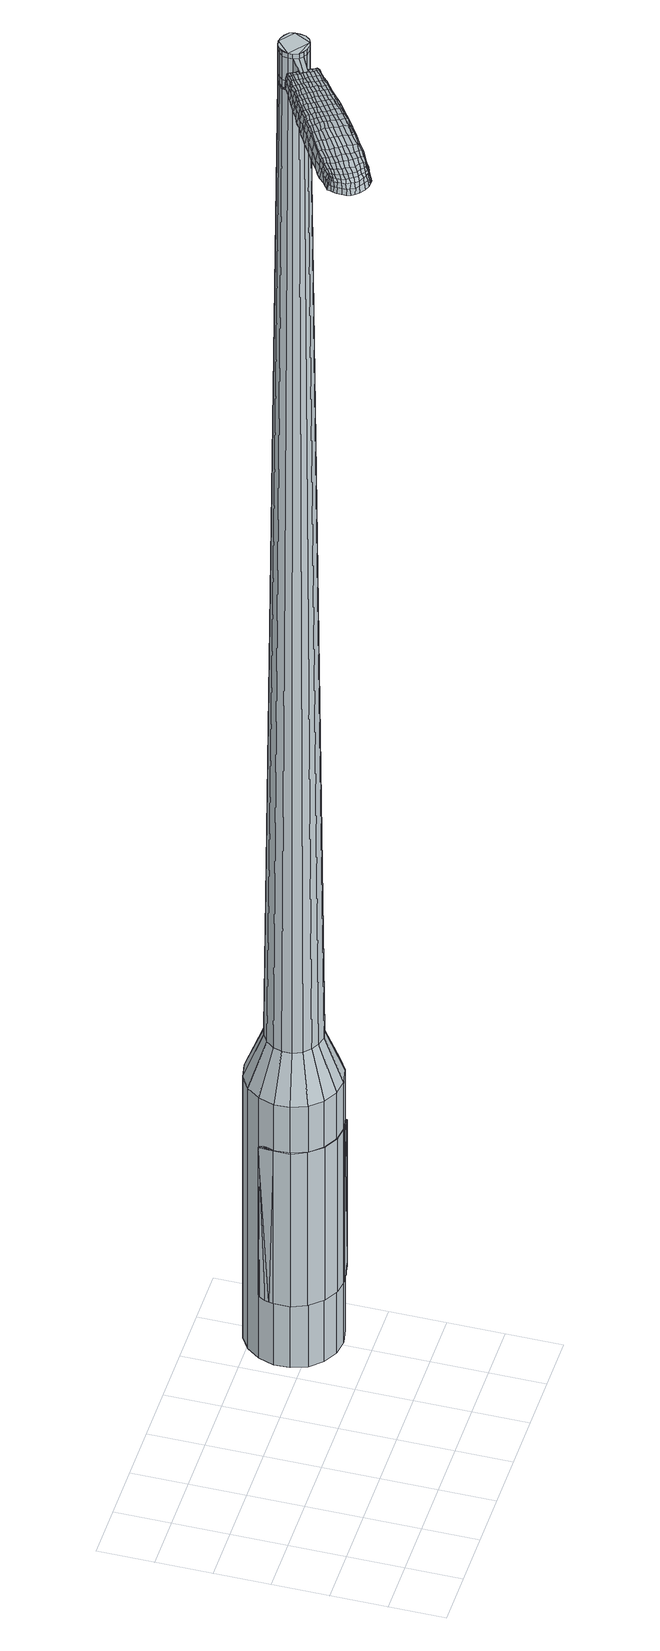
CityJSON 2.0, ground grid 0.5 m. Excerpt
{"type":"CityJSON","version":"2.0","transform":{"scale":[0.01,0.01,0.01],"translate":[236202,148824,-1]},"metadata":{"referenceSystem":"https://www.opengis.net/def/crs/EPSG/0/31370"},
"CityObjects":{
"object1":{"type":"GenericCityObject","attributes":{"cluster":87,"mean_distance_to_centroid":0.12,"new_centroid_x":236204.54,"new_centroid_y":148825.7,"mean_distance_to_camera":7.56,"H1":16.79,"H2":16.45,"Z_final":111.74,"cluster2":-1,"proj_x":236199.74,"proj_y":148817.97,"id_line":53253,"bearing_l":301.81,"distance":9.1,"orientation":"right","G_obj":211.81},"geometry":[{"type":"MultiSurface","lod":"2","boundaries":[[[0,1,2,3]],[[1,4,5,2]],[[4,6,7,5]],[[6,8,9,7]],[[8,10,11,9]],[[10,12,13,11]],[[12,14,15,13]],[[14,16,17,15]],[[16,18,19,17]],[[18,20,21,19]],[[20,22,23,21]],[[22,24,25,23]],[[24,26,27,25]],[[26,28,29,27]],[[28,30,31,29]],[[30,32,33,31]],[[32,34,35,33]],[[34,0,3,35]],[[36,37,38,39]],[[38,40,41,42]],[[41,43,42]],[[42,44,45,46]],[[45,47,46]],[[46,48,49,50]],[[49,51,50]],[[42,46,50,38]],[[50,52,39,38]],[[53,36,39]],[[2,5,7,35]],[[7,9,11,15]],[[11,13,15]],[[15,17,19,23]],[[19,21,23]],[[23,25,27,31]],[[27,29,31]],[[15,23,31,7]],[[31,33,35,7]],[[3,2,35]],[[1,0,54,55]],[[0,34,56,54]],[[34,32,57,56]],[[32,30,58,57]],[[30,28,59,58]],[[28,26,60,59]],[[26,24,61,60]],[[24,22,62,61]],[[22,20,63,62]],[[20,18,64,63]],[[18,16,65,64]],[[16,14,66,65]],[[14,12,67,66]],[[12,10,68,67]],[[10,8,69,68]],[[8,6,70,69]],[[6,4,71,70]],[[4,1,55,71]],[[55,54,72,73]],[[54,56,74,72]],[[56,57,75,74]],[[57,58,76,75]],[[58,59,77,76]],[[59,60,78,77]],[[60,61,79,78]],[[61,62,80,79]],[[62,63,81,80]],[[63,64,82,81]],[[64,65,83,82]],[[65,66,84,83]],[[66,67,85,84]],[[67,68,86,85]],[[68,69,87,86]],[[69,70,88,87]],[[70,71,89,88]],[[71,55,73,89]],[[90,91,92,93]],[[74,94,91,90]],[[75,95,94,74]],[[96,97,95,75]],[[98,99,97,96]],[[100,101,99,98]],[[102,103,101,100]],[[80,104,103,102]],[[81,105,104,80]],[[106,107,105,81]],[[83,108,107,106]],[[84,109,108,83]],[[110,111,109,84]],[[112,113,111,110]],[[114,115,113,112]],[[116,117,115,114]],[[89,118,117,116]],[[93,92,118,89]],[[119,120,121,122]],[[123,119,122,124]],[[125,123,124,126]],[[127,125,126,128]],[[129,127,128,130]],[[131,129,130,132]],[[133,131,132,134]],[[135,133,134,136]],[[137,135,136,138]],[[139,137,138,140]],[[141,139,140,142]],[[143,141,142,144]],[[145,143,144,146]],[[147,145,146,148]],[[149,147,148,150]],[[151,149,150,152]],[[73,72,90,93]],[[72,74,90]],[[76,96,75]],[[76,77,98,96]],[[77,78,100,98]],[[78,79,102,100]],[[79,80,102]],[[82,106,81]],[[82,83,106]],[[85,110,84]],[[85,86,112,110]],[[86,87,114,112]],[[87,88,116,114]],[[88,89,116]],[[73,93,89]],[[153,154,92,91]],[[154,118,92]],[[155,117,118]],[[155,156,115,117]],[[156,157,113,115]],[[157,158,111,113]],[[158,109,111]],[[159,107,108]],[[159,105,107]],[[160,103,104]],[[160,161,101,103]],[[161,162,99,101]],[[162,163,97,99]],[[163,95,97]],[[153,91,94]],[[39,52,151,164]],[[154,153,165,152]],[[53,39,164,120]],[[153,94,121,165]],[[36,53,120,119]],[[94,95,122,121]],[[37,36,119,123]],[[95,163,124,122]],[[38,37,123,125]],[[163,162,126,124]],[[40,38,125,127]],[[162,161,128,126]],[[41,40,127,129]],[[161,160,130,128]],[[43,41,129,131]],[[160,104,132,130]],[[42,43,131,133]],[[104,105,134,132]],[[44,42,133,135]],[[105,159,136,134]],[[45,44,135,137]],[[159,108,138,136]],[[47,45,137,139]],[[108,109,140,138]],[[46,47,139,141]],[[109,158,142,140]],[[48,46,141,143]],[[158,157,144,142]],[[49,48,143,145]],[[157,156,146,144]],[[51,49,145,147]],[[156,155,148,146]],[[50,51,147,149]],[[155,118,150,148]],[[52,50,149,151]],[[118,154,152,150]],[[151,152,166,167]],[[152,165,168,166]],[[165,121,169,168]],[[121,120,170,169]],[[120,164,171,170]],[[164,151,167,171]],[[172,173,174,175]],[[176,172,175,177]],[[172,176,178,179]],[[173,172,179,180]],[[181,182,183,184]],[[185,181,184,186]],[[181,185,187,188]],[[182,181,188,189]],[[190,191,192,193]],[[194,190,193,195]],[[190,194,196,197]],[[191,190,197,198]],[[199,200,201,202]],[[203,199,202,204]],[[199,203,205,206]],[[200,199,206,207]],[[208,209,210,211]],[[212,208,211,213]],[[208,212,214,215]],[[209,208,215,216]],[[217,218,219,220]],[[221,217,220,222]],[[217,221,223,224]],[[218,217,224,225]],[[226,227,228,229]],[[218,226,229,219]],[[226,218,225,230]],[[227,226,230,231]],[[232,233,234,235]],[[227,232,235,228]],[[232,227,231,236]],[[233,232,236,237]],[[238,176,177,239]],[[233,238,239,234]],[[238,233,237,240]],[[176,238,240,178]],[[241,242,243,244]],[[245,241,244,246]],[[241,245,247,248]],[[242,241,248,249]],[[250,251,252,253]],[[242,250,253,243]],[[250,242,249,254]],[[251,250,254,255]],[[256,257,258,259]],[[251,256,259,252]],[[256,251,255,260]],[[257,256,260,261]],[[262,263,264,265]],[[257,262,265,258]],[[262,257,261,266]],[[263,262,266,267]],[[268,173,180,269]],[[263,268,269,264]],[[268,263,267,270]],[[173,268,270,174]],[[271,272,273,274]],[[275,271,274,276]],[[271,275,277,278]],[[272,271,278,279]],[[280,281,282,283]],[[272,280,283,273]],[[280,272,279,284]],[[281,280,284,285]],[[286,287,288,289]],[[281,286,289,282]],[[286,281,285,290]],[[287,286,290,291]],[[292,185,186,293]],[[287,292,293,288]],[[292,287,291,294]],[[185,292,294,187]],[[295,296,297,298]],[[299,295,298,300]],[[295,299,301,302]],[[296,295,302,303]],[[304,305,306,307]],[[296,304,307,297]],[[304,296,303,308]],[[305,304,308,309]],[[310,311,312,313]],[[305,310,313,306]],[[310,305,309,314]],[[311,310,314,315]],[[316,317,318,319]],[[311,316,319,312]],[[316,311,315,320]],[[317,316,320,321]],[[322,182,189,323]],[[317,322,323,318]],[[322,317,321,324]],[[182,322,324,183]],[[325,211,210,326]],[[327,325,326,328]],[[325,327,329,330]],[[211,325,330,213]],[[331,327,328,332]],[[333,331,332,334]],[[331,333,335,336]],[[327,331,336,329]],[[337,333,334,338]],[[339,337,338,340]],[[337,339,341,342]],[[333,337,342,335]],[[343,339,340,344]],[[345,343,344,346]],[[343,345,347,348]],[[339,343,348,341]],[[349,345,346,350]],[[200,349,350,201]],[[349,200,207,351]],[[345,349,351,347]],[[352,353,198,197]],[[354,352,197,196]],[[352,354,355,356]],[[353,352,356,357]],[[358,359,357,356]],[[360,358,356,355]],[[358,360,361,362]],[[359,358,362,363]],[[364,365,363,362]],[[366,364,362,361]],[[364,366,367,368]],[[365,364,368,369]],[[370,371,369,368]],[[372,370,368,367]],[[370,372,205,203]],[[371,370,203,204]],[[373,374,375,376]],[[275,373,376,277]],[[373,275,276,377]],[[374,373,377,378]],[[379,194,195,380]],[[374,379,380,375]],[[379,374,378,381]],[[194,379,381,196]],[[382,383,384,385]],[[221,382,385,223]],[[382,221,222,386]],[[383,382,386,387]],[[388,389,390,391]],[[383,388,391,384]],[[388,383,387,392]],[[389,388,392,393]],[[394,191,198,395]],[[389,394,395,390]],[[394,389,393,396]],[[191,394,396,192]],[[397,398,399,400]],[[179,397,400,180]],[[397,179,178,401]],[[398,397,401,402]],[[403,404,405,406]],[[398,403,406,399]],[[403,398,402,407]],[[404,403,407,408]],[[409,202,201,410]],[[404,409,410,405]],[[409,404,408,411]],[[202,409,411,204]],[[412,413,414,415]],[[184,412,415,186]],[[412,184,183,416]],[[413,412,416,417]],[[418,206,205,419]],[[413,418,419,414]],[[418,413,417,420]],[[206,418,420,207]],[[421,422,423,424]],[[299,421,424,301]],[[421,299,300,425]],[[422,421,425,426]],[[427,212,213,428]],[[422,427,428,423]],[[427,422,426,429]],[[212,427,429,214]],[[430,431,432,433]],[[245,430,433,247]],[[430,245,246,434]],[[431,430,434,435]],[[436,437,438,439]],[[431,436,439,432]],[[436,431,435,440]],[[437,436,440,441]],[[442,209,216,443]],[[437,442,443,438]],[[442,437,441,444]],[[209,442,444,210]],[[445,446,435,434]],[[244,445,434,246]],[[445,244,243,447]],[[446,445,447,448]],[[449,450,441,440]],[[446,449,440,435]],[[449,446,448,451]],[[450,449,451,452]],[[453,326,210,444]],[[450,453,444,441]],[[453,450,452,454]],[[326,453,454,328]],[[455,456,457,458]],[[302,455,458,303]],[[455,302,301,424]],[[456,455,424,423]],[[459,330,329,460]],[[456,459,460,457]],[[459,456,423,428]],[[330,459,428,213]],[[461,462,448,447]],[[253,461,447,243]],[[461,253,252,463]],[[462,461,463,464]],[[465,466,452,451]],[[462,465,451,448]],[[465,462,464,467]],[[466,465,467,468]],[[469,332,328,454]],[[466,469,454,452]],[[469,466,468,470]],[[332,469,470,334]],[[471,472,473,474]],[[308,471,474,309]],[[471,308,303,458]],[[472,471,458,457]],[[475,336,335,476]],[[472,475,476,473]],[[475,472,457,460]],[[336,475,460,329]],[[477,478,464,463]],[[259,477,463,252]],[[477,259,258,479]],[[478,477,479,480]],[[481,482,468,467]],[[478,481,467,464]],[[481,478,480,483]],[[482,481,483,484]],[[485,338,334,470]],[[482,485,470,468]],[[485,482,484,486]],[[338,485,486,340]],[[487,488,489,490]],[[314,487,490,315]],[[487,314,309,474]],[[488,487,474,473]],[[491,342,341,492]],[[488,491,492,489]],[[491,488,473,476]],[[342,491,476,335]],[[493,494,480,479]],[[265,493,479,258]],[[493,265,264,495]],[[494,493,495,496]],[[497,498,484,483]],[[494,497,483,480]],[[497,494,496,499]],[[498,497,499,500]],[[501,344,340,486]],[[498,501,486,484]],[[501,498,500,502]],[[344,501,502,346]],[[503,504,505,506]],[[320,503,506,321]],[[503,320,315,490]],[[504,503,490,489]],[[507,348,347,508]],[[504,507,508,505]],[[507,504,489,492]],[[348,507,492,341]],[[509,510,496,495]],[[269,509,495,264]],[[509,269,180,400]],[[510,509,400,399]],[[511,512,500,499]],[[510,511,499,496]],[[511,510,399,406]],[[512,511,406,405]],[[513,350,346,502]],[[512,513,502,500]],[[513,512,405,410]],[[350,513,410,201]],[[514,515,417,416]],[[324,514,416,183]],[[514,324,321,506]],[[515,514,506,505]],[[516,351,207,420]],[[515,516,420,417]],[[516,515,505,508]],[[351,516,508,347]],[[517,518,378,377]],[[274,517,377,276]],[[517,274,273,519]],[[518,517,519,520]],[[521,354,196,381]],[[518,521,381,378]],[[521,518,520,522]],[[354,521,522,355]],[[523,524,525,526]],[[224,523,526,225]],[[523,224,223,385]],[[524,523,385,384]],[[527,528,529,530]],[[524,527,530,525]],[[527,524,384,391]],[[528,527,391,390]],[[531,353,357,532]],[[528,531,532,529]],[[531,528,390,395]],[[353,531,395,198]],[[533,534,520,519]],[[283,533,519,273]],[[533,283,282,535]],[[534,533,535,536]],[[537,360,355,522]],[[534,537,522,520]],[[537,534,536,538]],[[360,537,538,361]],[[539,540,541,542]],[[230,539,542,231]],[[539,230,225,526]],[[540,539,526,525]],[[543,544,545,546]],[[540,543,546,541]],[[543,540,525,530]],[[544,543,530,529]],[[547,359,363,548]],[[544,547,548,545]],[[547,544,529,532]],[[359,547,532,357]],[[549,550,536,535]],[[289,549,535,282]],[[549,289,288,551]],[[550,549,551,552]],[[553,366,361,538]],[[550,553,538,536]],[[553,550,552,554]],[[366,553,554,367]],[[555,556,557,558]],[[236,555,558,237]],[[555,236,231,542]],[[556,555,542,541]],[[559,560,561,562]],[[556,559,562,557]],[[559,556,541,546]],[[560,559,546,545]],[[563,365,369,564]],[[560,563,564,561]],[[563,560,545,548]],[[365,563,548,363]],[[565,566,552,551]],[[293,565,551,288]],[[565,293,186,415]],[[566,565,415,414]],[[567,372,367,554]],[[566,567,554,552]],[[567,566,414,419]],[[372,567,419,205]],[[568,569,402,401]],[[240,568,401,178]],[[568,240,237,558]],[[569,568,558,557]],[[570,571,408,407]],[[569,570,407,402]],[[570,569,557,562]],[[571,570,562,561]],[[572,371,204,411]],[[571,572,411,408]],[[572,571,561,564]],[[371,572,564,369]],[[573,574,575,576]],[[576,575,577,578]],[[579,577,575,580]],[[580,575,574,581]],[[582,583,584,585]],[[585,584,586,587]],[[588,586,584,589]],[[589,584,583,590]],[[591,592,593,594]],[[594,593,595,596]],[[597,595,593,598]],[[598,593,592,599]],[[600,601,602,603]],[[603,602,604,605]],[[606,604,602,607]],[[607,602,601,608]],[[609,610,611,612]],[[612,611,613,614]],[[615,613,611,616]],[[616,611,610,617]],[[618,619,620,621]],[[621,620,622,623]],[[624,622,620,625]],[[625,620,619,626]],[[627,628,629,630]],[[630,629,619,618]],[[626,619,629,631]],[[631,629,628,632]],[[633,634,635,636]],[[636,635,628,627]],[[632,628,635,637]],[[637,635,634,638]],[[578,577,639,640]],[[640,639,634,633]],[[638,634,639,641]],[[641,639,577,579]],[[642,643,644,645]],[[645,644,646,647]],[[648,646,644,649]],[[649,644,643,650]],[[651,652,653,654]],[[654,653,643,642]],[[650,643,653,655]],[[655,653,652,656]],[[657,658,659,660]],[[660,659,652,651]],[[656,652,659,661]],[[661,659,658,662]],[[663,664,665,666]],[[666,665,658,657]],[[662,658,665,667]],[[667,665,664,668]],[[581,574,669,670]],[[670,669,664,663]],[[668,664,669,671]],[[671,669,574,573]],[[672,673,674,675]],[[675,674,676,677]],[[678,676,674,679]],[[679,674,673,680]],[[681,682,683,684]],[[684,683,673,672]],[[680,673,683,685]],[[685,683,682,686]],[[687,688,689,690]],[[690,689,682,681]],[[686,682,689,691]],[[691,689,688,692]],[[587,586,693,694]],[[694,693,688,687]],[[692,688,693,695]],[[695,693,586,588]],[[696,697,698,699]],[[699,698,700,701]],[[702,700,698,703]],[[703,698,697,704]],[[705,706,707,708]],[[708,707,697,696]],[[704,697,707,709]],[[709,707,706,710]],[[711,712,713,714]],[[714,713,706,705]],[[710,706,713,715]],[[715,713,712,716]],[[717,718,719,720]],[[720,719,712,711]],[[716,712,719,721]],[[721,719,718,722]],[[590,583,723,724]],[[724,723,718,717]],[[722,718,723,725]],[[725,723,583,582]],[[609,612,726,727]],[[727,726,728,729]],[[730,728,726,731]],[[731,726,612,614]],[[729,728,732,733]],[[733,732,734,735]],[[736,734,732,737]],[[737,732,728,730]],[[735,734,738,739]],[[739,738,740,741]],[[742,740,738,743]],[[743,738,734,736]],[[741,740,744,745]],[[745,744,746,747]],[[748,746,744,749]],[[749,744,740,742]],[[747,746,750,751]],[[751,750,601,600]],[[608,601,750,752]],[[752,750,746,748]],[[599,753,754,598]],[[598,754,755,597]],[[756,755,754,757]],[[757,754,753,758]],[[758,759,760,757]],[[757,760,761,756]],[[762,761,760,763]],[[763,760,759,764]],[[764,765,766,763]],[[763,766,767,762]],[[768,767,766,769]],[[769,766,765,770]],[[770,771,772,769]],[[769,772,773,768]],[[606,773,772,604]],[[604,772,771,605]],[[774,775,776,777]],[[777,776,676,678]],[[677,676,776,778]],[[778,776,775,779]],[[596,595,780,781]],[[781,780,775,774]],[[779,775,780,782]],[[782,780,595,597]],[[783,784,785,786]],[[786,785,622,624]],[[623,622,785,787]],[[787,785,784,788]],[[789,790,791,792]],[[792,791,784,783]],[[788,784,791,793]],[[793,791,790,794]],[[599,592,795,796]],[[796,795,790,789]],[[794,790,795,797]],[[797,795,592,591]],[[798,799,800,801]],[[801,800,580,581]],[[579,580,800,802]],[[802,800,799,803]],[[804,805,806,807]],[[807,806,799,798]],[[803,799,806,808]],[[808,806,805,809]],[[600,603,810,811]],[[811,810,805,804]],[[809,805,810,812]],[[812,810,603,605]],[[813,814,815,816]],[[816,815,585,587]],[[582,585,815,817]],[[817,815,814,818]],[[606,607,819,820]],[[820,819,814,813]],[[818,814,819,821]],[[821,819,607,608]],[[822,823,824,825]],[[825,824,700,702]],[[701,700,824,826]],[[826,824,823,827]],[[614,613,828,829]],[[829,828,823,822]],[[827,823,828,830]],[[830,828,613,615]],[[831,832,833,648]],[[833,646,648]],[[647,646,833,834]],[[834,833,832,835]],[[836,837,838,839]],[[839,838,832,831]],[[835,832,838,840]],[[840,838,837,841]],[[617,610,842,843]],[[843,842,837,836]],[[841,837,842,844]],[[844,842,610,609]],[[835,845,846,834]],[[834,846,645,647]],[[642,645,846,847]],[[847,846,845,848]],[[841,849,850,840]],[[840,850,845,835]],[[848,845,850,851]],[[851,850,849,852]],[[609,727,853,844]],[[844,853,849,841]],[[852,849,853,854]],[[854,853,727,729]],[[855,856,857,858]],[[858,857,703,704]],[[702,703,857,825]],[[825,857,856,822]],[[730,731,859,860]],[[860,859,856,855]],[[822,856,859,829]],[[829,859,731,614]],[[848,861,847]],[[847,861,654,642]],[[651,654,861,862]],[[862,861,863]],[[852,864,865,851]],[[851,865,861,848]],[[863,861,865,866]],[[866,865,864,867]],[[729,733,868,854]],[[854,868,864,852]],[[867,864,868,869]],[[869,868,733,735]],[[870,871,872,873]],[[873,872,709,710]],[[704,709,872,858]],[[858,872,871,855]],[[736,737,874,875]],[[875,874,871,870]],[[855,871,874,860]],[[860,874,737,730]],[[863,876,877,862]],[[862,877,660,651]],[[657,660,877,878]],[[878,877,876,879]],[[867,880,881,866]],[[866,881,876,863]],[[879,876,881,882]],[[882,881,880,883]],[[735,739,884,869]],[[869,884,880,867]],[[883,880,884,885]],[[885,884,739,741]],[[886,887,888,889]],[[889,888,715,716]],[[710,715,888,873]],[[873,888,887,870]],[[742,743,890,891]],[[891,890,887,886]],[[870,887,890,875]],[[875,890,743,736]],[[879,892,893,878]],[[878,893,666,657]],[[663,666,893,894]],[[894,893,892,895]],[[883,896,897,882]],[[882,897,892,879]],[[895,892,897,898]],[[898,897,896,899]],[[741,745,900,885]],[[885,900,896,883]],[[899,896,900,901]],[[901,900,745,747]],[[902,903,904,905]],[[905,904,721,722]],[[716,721,904,889]],[[889,904,903,886]],[[748,749,906,907]],[[907,906,903,902]],[[886,903,906,891]],[[891,906,749,742]],[[895,908,909,894]],[[894,909,670,663]],[[581,670,909,801]],[[801,909,908,798]],[[899,910,911,898]],[[898,911,908,895]],[[798,908,911,807]],[[807,911,910,804]],[[747,751,912,901]],[[901,912,910,899]],[[804,910,912,811]],[[811,912,751,600]],[[818,913,914,817]],[[817,914,725,582]],[[722,725,914,905]],[[905,914,913,902]],[[608,752,915,821]],[[821,915,913,818]],[[902,913,915,907]],[[907,915,752,748]],[[779,916,917,778]],[[778,917,675,677]],[[672,675,917,918]],[[918,917,916,919]],[[597,755,920,782]],[[782,920,916,779]],[[919,916,920,921]],[[921,920,755,756]],[[922,923,924,925]],[[925,924,625,626]],[[624,625,924,786]],[[786,924,923,783]],[[926,927,928,929]],[[929,928,923,922]],[[783,923,928,792]],[[792,928,927,789]],[[758,753,930,931]],[[931,930,927,926]],[[789,927,930,796]],[[796,930,753,599]],[[919,932,933,918]],[[918,933,684,672]],[[681,684,933,934]],[[934,933,932,935]],[[756,761,936,921]],[[921,936,932,919]],[[935,932,936,937]],[[937,936,761,762]],[[938,939,940,941]],[[941,940,631,632]],[[626,631,940,925]],[[925,940,939,922]],[[942,943,944,945]],[[945,944,939,938]],[[922,939,944,929]],[[929,944,943,926]],[[764,759,946,947]],[[947,946,943,942]],[[926,943,946,931]],[[931,946,759,758]],[[935,948,949,934]],[[934,949,690,681]],[[687,690,949,950]],[[950,949,948,951]],[[762,767,952,937]],[[937,952,948,935]],[[951,948,952,953]],[[953,952,767,768]],[[954,955,956,957]],[[957,956,637,638]],[[632,637,956,941]],[[941,956,955,938]],[[958,959,960,961]],[[961,960,955,954]],[[938,955,960,945]],[[945,960,959,942]],[[770,765,962,963]],[[963,962,959,958]],[[942,959,962,947]],[[947,962,765,764]],[[951,964,965,950]],[[950,965,694,687]],[[587,694,965,816]],[[816,965,964,813]],[[768,773,966,953]],[[953,966,964,951]],[[813,964,966,820]],[[820,966,773,606]],[[803,967,968,802]],[[802,968,641,579]],[[638,641,968,957]],[[957,968,967,954]],[[809,969,970,808]],[[808,970,967,803]],[[954,967,970,961]],[[961,970,969,958]],[[605,771,971,812]],[[812,971,969,809]],[[958,969,971,963]],[[963,971,771,770]],[[573,576,175,174]],[[576,578,177,175]],[[588,589,188,187]],[[589,590,189,188]],[[591,594,193,192]],[[594,596,195,193]],[[615,616,215,214]],[[616,617,216,215]],[[618,621,220,219]],[[621,623,222,220]],[[627,630,229,228]],[[630,618,219,229]],[[633,636,235,234]],[[636,627,228,235]],[[578,640,239,177]],[[640,633,234,239]],[[648,649,248,247]],[[649,650,249,248]],[[650,655,254,249]],[[655,656,255,254]],[[656,661,260,255]],[[661,662,261,260]],[[662,667,266,261]],[[667,668,267,266]],[[668,671,270,267]],[[671,573,174,270]],[[678,679,278,277]],[[679,680,279,278]],[[680,685,284,279]],[[685,686,285,284]],[[686,691,290,285]],[[691,692,291,290]],[[692,695,294,291]],[[695,588,187,294]],[[696,699,298,297]],[[699,701,300,298]],[[705,708,307,306]],[[708,696,297,307]],[[711,714,313,312]],[[714,705,306,313]],[[717,720,319,318]],[[720,711,312,319]],[[590,724,323,189]],[[724,717,318,323]],[[774,777,376,375]],[[777,678,277,376]],[[596,781,380,195]],[[781,774,375,380]],[[623,787,386,222]],[[787,788,387,386]],[[788,793,392,387]],[[793,794,393,392]],[[794,797,396,393]],[[797,591,192,396]],[[701,826,425,300]],[[826,827,426,425]],[[827,830,429,426]],[[830,615,214,429]],[[831,648,433,432]],[[648,247,433]],[[836,839,439,438]],[[839,831,432,439]],[[617,843,443,216]],[[843,836,438,443]],[[972,973,974,975]],[[976,977,975,974]],[[978,979,980,981]],[[982,983,984,985]],[[973,986,987,974]],[[988,976,974,987]],[[989,978,981,990]],[[991,992,983,982]],[[986,993,994,987]],[[994,995,988,987]],[[996,989,990,997]],[[998,992,991,999]],[[993,1000,1001,994]],[[1001,1002,995,994]],[[1003,996,997,1004]],[[1005,998,999,1006]],[[1007,1008,1009,1010]],[[1011,1012,1008,1007]],[[1011,1013,1014,1012]],[[1013,1015,1016,1014]],[[1017,1018,1019,1020]],[[1021,1022,1018,1017]],[[1023,1024,1022,1021]],[[1025,1026,1024,1023]],[[1020,1009,1008,1017]],[[1017,1008,1012,1021]],[[1012,1014,1023,1021]],[[1014,1016,1025,1023]],[[981,980,977,976]],[[990,981,976,988]],[[995,997,990,988]],[[1002,1004,997,995]],[[982,985,979,978]],[[991,982,978,989]],[[999,991,989,996]],[[1006,999,996,1003]],[[983,1007,1010,984]],[[992,1011,1007,983]],[[1013,1011,992,998]],[[1015,1013,998,1005]],[[1027,1028,1029,1030]],[[1029,1031,1032,1033]],[[1029,1033,1034,1035]],[[1029,1035,1030]],[[1036,1027,1030,1037]],[[1038,1037,1030,1039]],[[1040,1039,1030]],[[1041,1029,1028,1042]],[[1043,1041,1042,1044]],[[1045,1043,1044,1046]],[[1047,1045,1046,1048]],[[1049,1047,1048,1050]],[[1050,1051,1052,1053]],[[1050,1053,1054,1055]],[[1050,1055,1056,1057]],[[1056,1058,1059,1060]],[[1056,1060,1061,1062]],[[1056,1062,1057]],[[1050,1057,1049]],[[1063,1064,1028,1027]],[[1065,1066,1031,1029]],[[1067,1068,1040,1030]],[[1064,1069,1042,1028]],[[1070,1065,1029,1041]],[[1069,1071,1044,1042]],[[1072,1070,1041,1043]],[[1071,1073,1046,1044]],[[1074,1072,1043,1045]],[[1073,1075,1048,1046]],[[1076,1074,1045,1047]],[[1075,1077,1050,1048]],[[1078,1076,1047,1049]],[[1077,1079,1051,1050]],[[1080,1081,1058,1056]],[[1082,1078,1049,1057]],[[1052,1051,1079,1083]],[[1053,1052,1083,1084]],[[1054,1053,1084,1085]],[[1055,1054,1085,1086]],[[1056,1055,1086,1080]],[[1087,1063,1027,1036]],[[1088,1087,1036,1037]],[[1089,1088,1037,1038]],[[1090,1089,1038,1039]],[[1068,1090,1039,1040]],[[1032,1031,1066,1091]],[[1059,1058,1081,1092]],[[1033,1032,1091,1093]],[[1034,1033,1093,1094]],[[1035,1034,1094,1095]],[[1030,1035,1095,1067]],[[1060,1059,1092,1096]],[[1061,1060,1096,1097]],[[1062,1061,1097,1098]],[[1057,1062,1098,1082]]]}]}
},
"vertices":[
[217,145,384],[212,159,384],[212,159,96],[217,145,96],[211,173,384],[211,173,96],[216,187,384],[216,187,96],[225,199,384],[225,199,96],[237,207,384],[237,207,96],[252,210,384],[252,210,96],[266,208,384],[266,208,96],[279,201,384],[279,201,96],[289,190,384],[289,190,96],[295,176,384],[295,176,96],[295,161,384],[295,161,96],[290,147,384],[290,147,96],[281,136,384],[281,136,96],[269,128,384],[269,128,96],[254,125,384],[254,125,96],[240,127,384],[240,127,96],[227,134,384],[227,134,96],[249,155,1524],[254,154,1524],[258,155,1524],[242,160,1524],[262,157,1524],[265,161,1524],[266,170,1524],[266,166,1524],[265,175,1524],[261,178,1524],[253,181,1524],[257,180,1524],[248,180,1524],[244,177,1524],[240,169,1524],[241,174,1524],[240,165,1524],[245,157,1524],[232,154,429],[228,162,429],[238,148,429],[245,144,429],[254,142,429],[263,144,429],[270,149,429],[275,156,429],[278,164,429],[278,173,429],[275,181,429],[269,187,429],[261,191,429],[252,193,429],[244,191,429],[236,186,429],[231,179,429],[228,171,429],[242,160,1483],[240,165,1483],[245,157,1483],[249,155,1483],[254,154,1483],[258,155,1483],[262,157,1483],[265,161,1483],[266,166,1483],[266,170,1483],[265,175,1483],[261,178,1483],[257,180,1483],[253,181,1483],[248,180,1483],[244,177,1483],[241,174,1483],[240,169,1483],[242,161,1483],[242,161,1485],[241,165,1485],[241,165,1483],[245,157,1485],[249,155,1485],[254,155,1483],[254,155,1485],[258,156,1483],[258,156,1485],[262,158,1483],[262,158,1485],[264,161,1483],[264,161,1485],[266,166,1485],[266,170,1485],[264,174,1483],[264,174,1485],[261,178,1485],[257,180,1485],[253,180,1483],[253,180,1485],[248,179,1483],[248,179,1485],[245,177,1483],[245,177,1485],[242,174,1483],[242,174,1485],[240,169,1485],[249,155,1519],[245,157,1519],[245,157,1493],[249,155,1493],[254,154,1519],[254,154,1493],[258,155,1519],[258,155,1493],[262,157,1519],[262,157,1493],[265,161,1519],[265,161,1493],[266,166,1519],[266,166,1493],[266,170,1519],[266,170,1493],[265,175,1519],[265,175,1493],[261,178,1519],[261,178,1493],[257,180,1519],[257,180,1493],[253,181,1519],[253,181,1493],[248,180,1519],[248,180,1493],[244,177,1519],[244,177,1493],[241,174,1519],[241,174,1493],[240,169,1519],[240,169,1493],[240,165,1519],[240,165,1493],[242,160,1485],[240,165,1485],[241,174,1485],[244,177,1485],[248,180,1485],[253,181,1485],[265,175,1485],[265,161,1485],[262,157,1485],[258,155,1485],[254,154,1485],[242,160,1519],[242,160,1493],[224,153,1513],[224,153,1518],[226,151,1513],[228,148,1513],[228,148,1518],[226,151,1518],[153,128,1519],[159,132,1518],[157,132,1509],[151,129,1510],[145,124,1519],[143,124,1510],[147,123,1526],[154,127,1525],[160,131,1525],[173,95,1519],[179,99,1518],[179,101,1525],[173,97,1525],[165,90,1519],[165,92,1526],[165,88,1510],[172,93,1510],[178,97,1509],[101,71,1519],[99,75,1519],[98,74,1513],[100,71,1513],[104,69,1519],[103,68,1513],[105,69,1524],[102,72,1524],[101,75,1524],[164,111,1530],[170,114,1529],[169,117,1529],[162,113,1530],[156,106,1531],[154,109,1531],[158,102,1530],[166,107,1530],[172,111,1529],[232,153,1512],[231,156,1512],[230,155,1517],[231,153,1517],[234,151,1512],[233,150,1517],[233,150,1506],[232,153,1506],[230,155,1506],[103,96,1519],[106,98,1519],[104,98,1512],[102,96,1512],[101,94,1518],[100,95,1512],[102,94,1522],[104,95,1523],[107,97,1524],[109,101,1519],[114,104,1519],[112,105,1512],[108,101,1512],[110,100,1524],[115,103,1525],[119,107,1519],[125,112,1519],[124,112,1511],[117,108,1511],[120,107,1526],[127,111,1526],[135,118,1519],[133,118,1510],[137,117,1526],[217,163,1513],[211,160,1513],[212,159,1518],[219,163,1517],[223,166,1512],[222,165,1516],[221,166,1506],[216,164,1507],[209,160,1507],[204,156,1514],[198,153,1515],[199,152,1520],[205,156,1519],[203,157,1507],[196,153,1507],[191,149,1515],[184,146,1516],[186,145,1522],[192,148,1521],[189,150,1508],[183,146,1508],[178,142,1517],[171,139,1517],[173,138,1524],[179,141,1523],[176,143,1508],[170,139,1509],[165,135,1518],[167,134,1524],[163,136,1509],[121,65,1519],[124,66,1519],[124,68,1524],[121,66,1523],[119,64,1518],[119,65,1522],[119,63,1512],[121,63,1512],[124,65,1512],[129,68,1519],[134,71,1519],[133,73,1525],[128,70,1524],[128,67,1512],[133,69,1512],[139,74,1519],[146,78,1519],[146,80,1526],[139,75,1526],[139,72,1511],[145,76,1511],[156,84,1519],[156,86,1526],[155,82,1510],[233,138,1513],[227,133,1513],[227,132,1507],[233,136,1507],[238,141,1512],[238,140,1506],[237,141,1516],[233,139,1517],[227,135,1518],[221,129,1514],[215,124,1515],[215,123,1507],[221,127,1507],[221,130,1519],[215,126,1520],[209,120,1515],[203,116,1516],[202,114,1508],[208,118,1508],[209,122,1521],[203,118,1522],[197,112,1517],[191,107,1517],[190,105,1509],[196,110,1508],[197,113,1523],[191,109,1524],[185,103,1518],[184,101,1509],[185,105,1524],[227,150,1519],[226,152,1519],[221,146,1520],[219,148,1520],[222,143,1520],[228,147,1519],[214,142,1522],[213,144,1522],[208,138,1523],[206,140,1523],[210,135,1523],[216,139,1521],[202,134,1524],[200,136,1524],[195,130,1525],[194,133,1525],[197,127,1525],[203,131,1524],[189,126,1526],[187,129,1526],[183,122,1527],[181,125,1527],[185,119,1527],[191,123,1526],[176,118,1528],[175,121,1528],[178,115,1528],[105,74,1527],[103,77,1527],[108,71,1526],[112,73,1527],[109,76,1528],[107,79,1528],[114,80,1529],[112,83,1529],[117,76,1528],[123,80,1530],[121,83,1530],[119,87,1530],[127,87,1531],[125,90,1531],[129,84,1530],[137,89,1531],[135,92,1531],[133,95,1531],[145,99,1531],[144,102,1531],[148,96,1531],[116,64,1518],[113,64,1519],[113,63,1513],[116,63,1513],[117,65,1523],[114,66,1523],[109,66,1519],[108,65,1513],[110,67,1524],[100,92,1518],[99,89,1518],[100,90,1523],[101,92,1523],[99,92,1513],[98,90,1513],[98,86,1519],[98,82,1519],[99,83,1524],[99,86,1523],[97,86,1513],[97,82,1513],[98,78,1519],[99,79,1524],[97,78,1513],[155,126,1528],[156,124,1528],[162,128,1528],[161,130,1527],[148,122,1528],[148,120,1529],[157,122,1529],[159,119,1530],[165,123,1529],[164,125,1528],[150,117,1529],[151,115,1530],[161,116,1530],[167,120,1529],[153,112,1531],[172,98,1528],[171,100,1529],[163,95,1529],[165,94,1528],[178,102,1527],[177,104,1528],[168,104,1529],[161,99,1530],[175,108,1528],[239,143,1512],[238,145,1512],[236,144,1517],[237,143,1517],[238,142,1506],[237,144,1506],[236,148,1512],[235,147,1517],[236,147,1506],[225,166,1512],[226,164,1512],[225,165,1506],[224,166,1506],[224,165,1517],[225,163,1517],[227,162,1512],[228,160,1512],[227,160,1506],[226,162,1506],[226,161,1517],[227,159,1517],[230,158,1512],[229,158,1506],[229,157,1517],[219,162,1519],[220,160,1519],[213,158,1520],[214,157,1520],[221,159,1519],[223,156,1519],[215,155,1520],[216,153,1520],[224,154,1519],[218,150,1520],[233,140,1519],[232,142,1519],[226,137,1520],[227,136,1520],[230,144,1519],[224,140,1520],[206,155,1521],[207,153,1521],[200,151,1522],[201,149,1522],[209,151,1521],[210,149,1521],[202,147,1522],[204,145,1523],[211,147,1522],[205,143,1523],[220,132,1521],[219,133,1521],[213,129,1522],[214,127,1522],[218,136,1521],[211,132,1522],[193,147,1523],[194,146,1523],[187,144,1524],[188,142,1524],[196,144,1523],[197,141,1524],[189,140,1525],[191,138,1525],[199,139,1524],[192,135,1525],[208,123,1523],[207,125,1523],[201,121,1524],[202,119,1524],[205,128,1524],[199,124,1525],[180,140,1525],[181,139,1525],[174,137,1526],[175,135,1526],[183,136,1526],[184,134,1526],[176,133,1527],[178,130,1527],[186,131,1526],[180,127,1527],[196,115,1525],[195,117,1525],[189,113,1526],[190,111,1526],[193,120,1526],[187,116,1527],[168,133,1527],[169,131,1527],[170,129,1527],[172,126,1528],[173,124,1528],[184,107,1527],[183,108,1527],[181,112,1528],[119,66,1525],[116,67,1525],[122,68,1526],[120,69,1526],[112,69,1526],[116,71,1527],[103,93,1525],[102,91,1525],[106,93,1526],[106,95,1525],[102,88,1525],[101,84,1526],[105,86,1527],[105,90,1526],[102,80,1526],[106,83,1527],[127,70,1526],[125,71,1527],[132,73,1527],[130,75,1528],[121,74,1528],[127,77,1529],[110,98,1526],[110,96,1527],[115,100,1528],[115,102,1527],[110,93,1527],[110,90,1528],[116,93,1529],[115,97,1528],[111,86,1528],[117,90,1530],[138,76,1528],[136,78,1529],[145,81,1528],[143,82,1529],[133,81,1529],[140,85,1530],[120,105,1528],[121,103,1528],[128,108,1529],[127,110,1528],[121,100,1529],[122,97,1530],[129,102,1530],[128,105,1530],[123,94,1530],[131,98,1531],[155,87,1529],[153,89,1529],[150,92,1530],[137,116,1528],[138,114,1529],[139,111,1530],[140,108,1530],[142,105,1531],[158,130,1509],[160,130,1518],[154,126,1518],[152,127,1509],[146,122,1519],[144,123,1510],[148,121,1525],[155,126,1525],[161,129,1525],[177,103,1525],[177,101,1518],[172,97,1518],[172,99,1525],[164,92,1519],[164,94,1525],[164,90,1510],[171,95,1509],[177,99,1509],[100,75,1513],[101,76,1519],[103,73,1519],[102,72,1513],[106,70,1519],[105,70,1513],[107,71,1524],[104,74,1524],[102,76,1524],[168,117,1528],[170,114,1528],[164,110,1529],[162,113,1529],[156,106,1529],[154,108,1529],[158,103,1529],[166,107,1529],[172,111,1528],[228,154,1516],[229,154,1512],[231,152,1512],[230,152,1516],[232,150,1512],[231,149,1516],[232,149,1506],[230,152,1506],[228,154,1506],[105,97,1512],[107,96,1519],[104,94,1518],[103,95,1512],[103,93,1518],[102,93,1512],[104,92,1522],[105,93,1523],[108,95,1523],[113,103,1512],[115,103,1519],[111,99,1519],[109,100,1512],[112,98,1524],[116,102,1525],[125,111,1511],[126,110,1519],[120,106,1519],[118,106,1511],[121,105,1525],[128,109,1526],[136,116,1519],[134,117,1510],[138,115,1526],[213,157,1518],[212,158,1513],[218,162,1513],[219,161,1517],[223,164,1512],[223,163,1515],[222,164,1506],[217,162,1506],[210,158,1507],[200,150,1520],[198,151,1514],[205,154,1514],[206,154,1519],[204,155,1507],[197,151,1507],[187,143,1522],[185,144,1516],[192,147,1515],[193,147,1521],[190,148,1508],[184,144,1508],[174,136,1523],[172,137,1517],[179,140,1516],[180,140,1522],[177,141,1508],[170,137,1508],[166,133,1517],[168,132,1524],[164,134,1509],[123,69,1523],[123,68,1519],[121,67,1518],[120,68,1523],[119,66,1518],[119,67,1522],[118,65,1512],[120,65,1512],[123,66,1512],[133,74,1525],[133,73,1519],[128,70,1519],[128,72,1524],[128,68,1512],[133,71,1512],[145,81,1526],[145,80,1519],[138,76,1519],[138,77,1525],[138,74,1511],[144,78,1511],[154,86,1519],[154,87,1526],[154,84,1510],[226,133,1507],[226,135,1513],[232,139,1513],[232,138,1506],[236,142,1512],[236,141,1506],[235,142,1515],[232,140,1517],[226,136,1518],[213,124,1507],[214,126,1514],[220,130,1514],[220,129,1507],[220,132,1519],[214,128,1520],[201,116,1508],[201,117,1516],[208,122,1515],[207,120,1508],[207,123,1521],[201,119,1522],[189,107,1508],[189,109,1517],[195,113,1516],[195,111,1508],[195,115,1522],[189,111,1523],[183,105,1517],[183,103,1509],[183,107,1524],[226,149,1518],[225,151,1518],[220,146,1519],[219,148,1519],[222,143,1519],[227,147,1518],[214,142,1520],[212,144,1520],[207,138,1521],[206,140,1521],[209,135,1521],[215,139,1520],[201,134,1523],[200,136,1523],[195,130,1524],[193,132,1524],[196,127,1524],[203,131,1523],[188,126,1525],[187,128,1525],[182,122,1526],[181,125,1526],[184,119,1526],[190,123,1525],[176,118,1527],[174,121,1527],[178,115,1527],[104,78,1526],[106,75,1526],[109,72,1525],[112,74,1526],[109,77,1526],[108,80,1526],[113,83,1528],[115,80,1528],[117,77,1527],[123,81,1528],[121,84,1529],[119,87,1529],[125,90,1530],[127,88,1530],[129,85,1529],[137,89,1530],[134,92,1530],[133,95,1530],[144,102,1530],[145,99,1530],[147,96,1530],[114,65,1513],[114,66,1518],[117,66,1518],[117,65,1512],[117,67,1523],[115,68,1523],[110,68,1519],[109,67,1513],[111,69,1523],[102,89,1523],[101,89,1518],[102,91,1518],[103,91,1523],[101,92,1512],[100,89,1512],[101,83,1523],[100,82,1519],[100,86,1519],[101,86,1523],[99,86,1513],[99,82,1513],[100,79,1519],[101,79,1524],[99,78,1513],[162,127,1527],[156,124,1527],[156,125,1527],[162,128,1526],[148,120,1527],[149,119,1528],[165,122,1528],[159,119,1528],[157,121,1528],[164,125,1527],[150,117,1528],[151,114,1529],[160,116,1529],[167,120,1528],[153,111,1529],[163,96,1528],[170,101,1527],[171,99,1527],[164,95,1527],[177,103,1526],[176,105,1527],[168,104,1528],[161,99,1528],[174,108,1527],[235,144,1516],[236,144,1512],[237,143,1512],[235,143,1516],[236,142,1506],[235,142,1506],[234,146,1512],[233,146,1516],[234,145,1506],[223,163,1506],[224,163,1512],[224,164,1512],[223,163,1516],[223,162,1516],[225,159,1506],[226,159,1512],[225,161,1512],[224,161,1506],[224,160,1516],[226,158,1516],[228,157,1512],[227,156,1506],[227,156,1516],[220,160,1518],[219,161,1518],[213,157,1519],[213,156,1519],[222,156,1518],[221,158,1518],[215,154,1519],[216,152,1519],[223,154,1518],[217,150,1519],[225,137,1519],[231,141,1518],[232,140,1518],[226,136,1519],[229,144,1518],[223,140,1519],[207,153,1520],[200,150,1521],[200,149,1521],[210,148,1520],[208,151,1520],[202,147,1521],[203,145,1521],[211,146,1520],[205,142,1521],[213,129,1521],[219,133,1520],[219,132,1520],[213,128,1521],[217,136,1520],[211,132,1521],[194,145,1522],[194,146,1522],[187,142,1523],[188,142,1523],[197,141,1522],[195,143,1522],[189,139,1523],[190,137,1524],[198,138,1523],[192,135,1524],[200,121,1523],[206,125,1522],[207,124,1522],[201,120,1523],[205,128,1522],[198,124,1523],[181,138,1524],[181,139,1524],[174,135,1525],[175,134,1525],[184,133,1525],[183,136,1524],[176,132,1525],[178,130,1526],[185,131,1525],[179,127,1526],[188,113,1525],[194,117,1524],[195,116,1524],[189,112,1525],[192,120,1524],[186,116,1525],[169,131,1526],[168,132,1526],[171,126,1527],[170,128,1526],[173,123,1527],[182,109,1526],[183,107,1526],[180,112,1526],[117,69,1524],[119,68,1524],[122,70,1525],[120,70,1525],[113,70,1525],[116,72,1525],[107,93,1525],[104,90,1524],[105,92,1524],[108,94,1525],[106,86,1526],[103,84,1525],[103,87,1524],[106,90,1525],[103,81,1525],[106,83,1526],[125,72,1526],[127,72,1526],[132,75,1526],[130,76,1527],[121,75,1526],[127,78,1527],[116,99,1527],[111,96,1526],[112,97,1526],[116,101,1526],[117,93,1528],[111,89,1527],[111,93,1526],[116,96,1527],[112,86,1527],[118,90,1528],[136,79,1527],[137,78,1527],[144,82,1527],[143,83,1528],[133,81,1528],[140,86,1529],[128,107,1528],[121,103,1527],[121,104,1527],[128,108,1527],[130,101,1529],[122,97,1529],[122,100,1528],[129,104,1528],[124,94,1529],[131,98,1530],[153,89,1528],[154,88,1528],[150,92,1529],[138,113,1528],[138,114,1528],[141,108,1529],[139,111,1529],[142,105,1530],[222,164,1508],[226,159,1508],[197,142,1509],[193,149,1509],[179,132,1510],[174,139,1510],[145,111,1512],[140,119,1512],[155,129,1511],[160,121,1511],[129,102,1513],[118,94,1514],[113,102,1514],[124,110,1513],[229,153,1508],[201,136,1509],[183,124,1510],[149,104,1512],[165,113,1511],[134,94,1513],[123,87,1514],[233,147,1508],[206,129,1509],[188,117,1510],[154,96,1512],[170,105,1511],[127,79,1514],[139,86,1513],[236,141,1508],[210,122,1509],[192,110,1510],[159,88,1512],[175,97,1511],[132,72,1514],[144,78,1513],[107,87,1514],[104,83,1514],[100,89,1514],[102,94,1514],[111,80,1514],[107,77,1514],[116,73,1514],[111,71,1514],[120,66,1514],[115,65,1514],[101,79,1515],[100,74,1515],[99,75,1515],[99,82,1515],[103,75,1515],[101,73,1515],[106,71,1515],[101,72,1515],[108,67,1515],[102,71,1515],[258,125,334],[253,124,334],[253,124,165],[268,126,171],[258,125,165],[261,125,165],[264,126,166],[266,126,167],[267,126,169],[261,125,334],[264,126,333],[266,126,332],[267,126,331],[268,126,328],[239,126,165],[239,126,334],[226,133,165],[226,133,334],[216,145,165],[216,145,334],[210,158,165],[210,158,334],[210,173,165],[210,173,334],[211,177,334],[212,181,334],[213,184,333],[213,186,332],[214,187,331],[214,187,328],[211,177,165],[214,187,171],[214,187,169],[213,186,167],[213,184,166],[212,181,165],[257,127,334],[253,127,334],[253,127,165],[257,127,165],[267,129,171],[267,129,328],[240,129,334],[240,129,165],[228,136,334],[228,136,165],[218,146,334],[218,146,165],[213,159,334],[213,159,165],[212,173,334],[212,173,165],[214,177,334],[217,186,328],[217,186,171],[214,177,165],[215,180,334],[216,183,333],[216,185,332],[216,186,331],[261,128,334],[263,129,333],[265,129,332],[267,129,331],[261,128,165],[216,186,169],[263,129,166],[265,129,167],[267,129,169],[216,185,167],[216,183,166],[215,180,165]
]}
